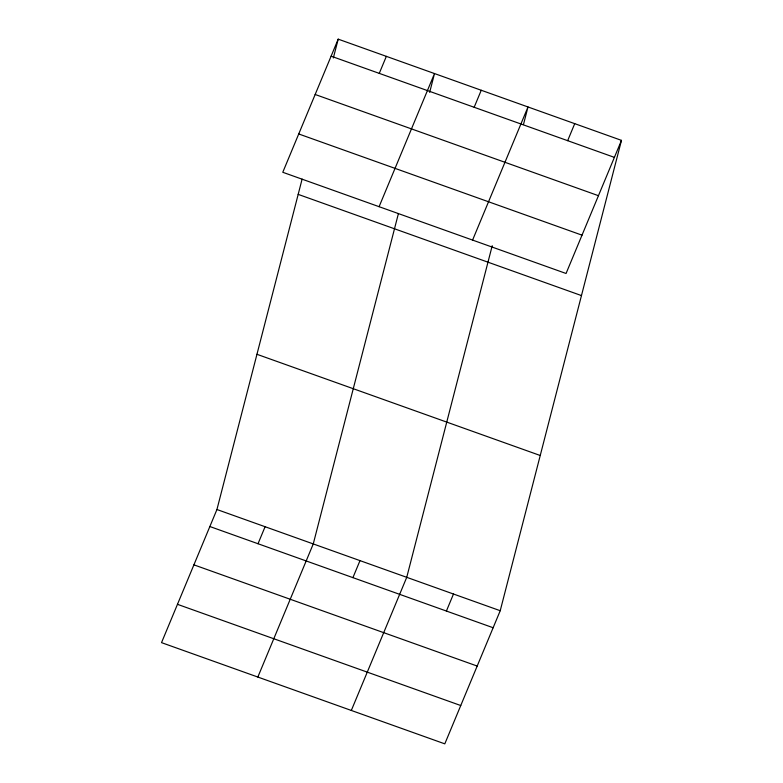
<?xml version="1.0" encoding="UTF-8"?>
<svg xmlns="http://www.w3.org/2000/svg" width="783" height="783" viewBox="0 0 783 783"><rect width="100%" height="100%" fill="white"/><g stroke="black" fill="none" stroke-linecap="round" stroke-linejoin="round"><path stroke-width="1.17" d="M621.477 140.363L566.06 273.482L282.78 172.28L338.197 39.15L621.477 140.363L500.22 610.72L444.803 743.85L161.523 642.637L216.94 509.518L302.121 179.082M333.343 57.962L338.197 39.15M398.439 213.495L313.259 543.931L257.842 677.05M429.661 92.374L434.506 73.563L379.089 206.692M492.223 245.715L406.739 577.325L351.322 710.455M523.445 124.595L527.996 106.958L472.58 240.087M379.266 73.367L386.352 56.356M258.018 543.735L265.094 526.724M474.165 107.271L481.251 90.26M352.918 577.639L359.994 560.628M567.655 140.676L574.732 123.655M446.398 611.043L453.484 594.023M331.111 56.17L614.391 157.373M315.158 94.479L598.447 195.691M298.724 133.962L582.014 235.164M298.176 194.37L581.466 295.582M256.951 354.298L540.241 455.5M216.94 509.518L500.22 610.72M209.854 526.528L493.143 627.741M193.91 564.846L477.19 666.059M177.477 604.329L460.756 705.532"/></g></svg>
